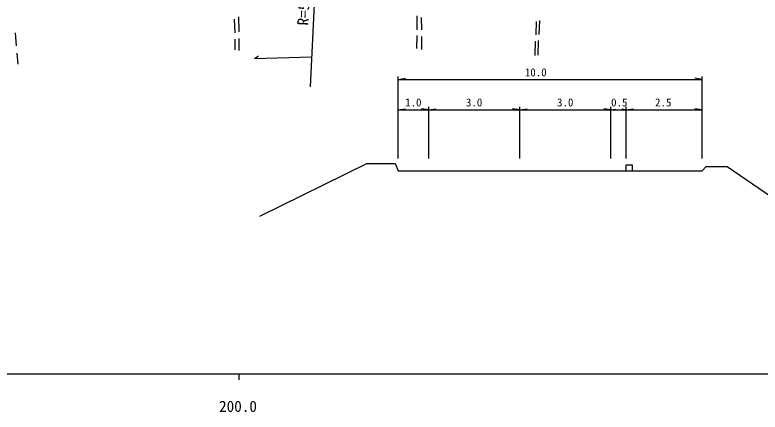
# Model space of a CAD drawing. Units: millimetres, scale not verified. Extents: x 40000 to 680000, y 20000 to 380000.
# Drawn here: x 231124 to 353778, y 198715 to 264048 of the extents above; entities that cross this region are included whole.
import ezdxf
from ezdxf.enums import TextEntityAlignment as Align

# ---------------------------------------------------------------- set-up
doc = ezdxf.new("R2010")
doc.units = ezdxf.units.MM
doc.header["$LTSCALE"] = 1000
doc.layers.add('M-BGD', color=7, linetype='Continuous', lineweight=25)
doc.layers.add('M-TTL-BAND', color=7, linetype='Continuous', lineweight=25)
doc.styles.add('ＭＳ ゴシック', font='')
doc.styles.get('ＭＳ ゴシック').set_extended_font_data('MS Gothic')

msp = doc.modelspace()

# ---------------------------------------------------------------- linework, layer by layer
at = {"layer": 'M-BGD'}
for p, q in [((281817, 295115), (279697, 252190)), ((267912, 263709), (267996, 261253)), ((297291, 263878), (297291, 261592)), ((267234, 263370), (267319, 261084)), ((297968, 263624), (298053, 261592)), ((316934, 262947), (316849, 260745)), ((317442, 263116), (317357, 260830)), ((231166, 261084), (231336, 258967)), ((267319, 260068), (267319, 258290)), ((267996, 260153), (267996, 258205)), ((297291, 260661), (297206, 258544)), ((298053, 260491), (298053, 258375)), ((316764, 259729), (316680, 257359)), ((317272, 259814), (317188, 257443)), ((231420, 257782), (231590, 255919)), ((271218, 257267), (270541, 256844)), ((279939, 257098), (270541, 256844)), ((294233, 240410), (294233, 253910)), ((344233, 240410), (344233, 253910)), ((294233, 253410), (295415, 253619)), ((294233, 253410), (344233, 253410)), ((344233, 253410), (343051, 253619)), ((294233, 248410), (295415, 248619)), ((294233, 248410), (299233, 248410)), ((299233, 248410), (298051, 248619)), ((299233, 240410), (299233, 248910)), ((299233, 248410), (300415, 248619)), ((299233, 248410), (314233, 248410)), ((314233, 248410), (313051, 248619)), ((314233, 240410), (314233, 248910)), ((314233, 248410), (315415, 248619)), ((314233, 248410), (329233, 248410)), ((329233, 248410), (328051, 248619)), ((329233, 240410), (329233, 248910)), ((329233, 248410), (329972, 248540)), ((329233, 248410), (331733, 248410)), ((331733, 248410), (330994, 248540)), ((331733, 240410), (331733, 248910)), ((331733, 248410), (332915, 248619)), ((331733, 248410), (344233, 248410)), ((344233, 248410), (343051, 248619)), ((271458, 230960), (289068, 239596)), ((289068, 239596), (293725, 239596)), ((293725, 239596), (294233, 238410)), ((331733, 238410), (331733, 239410)), ((331733, 239410), (332733, 239410)), ((332733, 239410), (332733, 238410)), ((294233, 238410), (299233, 238410)), ((299233, 238410), (314233, 238410)), ((314233, 238410), (329233, 238410)), ((329233, 238410), (331733, 238410)), ((331733, 238410), (344233, 238410)), ((344233, 238410), (344910, 239088)), ((344910, 239088), (348382, 239088)), ((348382, 239088), (364468, 228081))]:
    msp.add_line(p, q, dxfattribs=at)
at = {"layer": 'M-TTL-BAND'}
for p, q in [((40000, 205000), (579000, 205000)), ((268000, 205000), (268000, 204000))]:
    msp.add_line(p, q, dxfattribs=at)

# ---------------------------------------------------------------- texts
at = {"layer": 'M-BGD', "style": 'ＭＳ ゴシック'}
msp.add_text('R=500', height=1833, rotation=87.173, dxfattribs=at).set_placement((279971, 262245), align=Align.BOTTOM_LEFT)
for s, p in [('10.0', (315054, 253548)), ('1.0', (295351, 248597)), ('3.0', (305357, 248597)), ('3.0', (320357, 248597)), ('0.5', (329253, 248597)), ('2.5', (336482, 248597))]:
    msp.add_text(s, height=1320, dxfattribs=at).set_placement(p, align=Align.BOTTOM_LEFT)
at = {"layer": 'M-TTL-BAND', "style": 'ＭＳ ゴシック'}
msp.add_text('200.0', height=1833, dxfattribs=at).set_placement((267844, 198195), align=Align.BOTTOM_CENTER)

doc.saveas('drawing.dxf')
